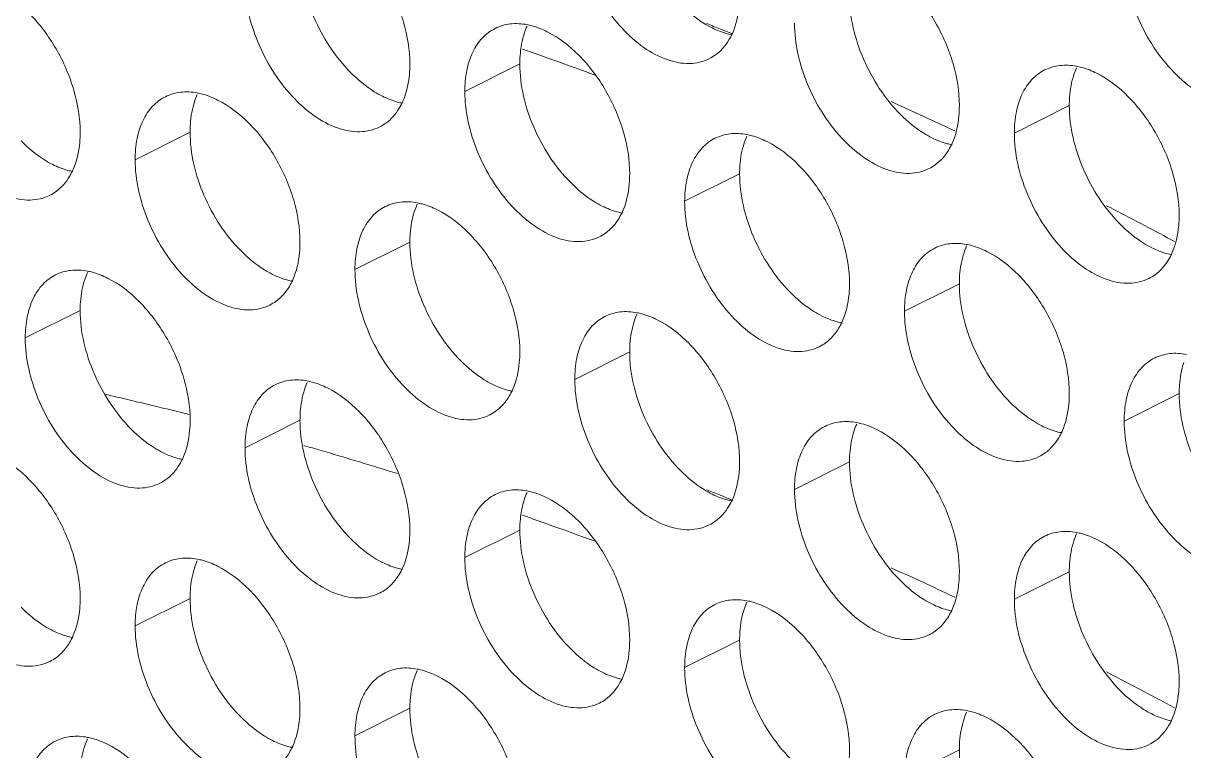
# Model space of a CAD drawing. Header units: millimetres. Extents: x 0 to 2524, y 0 to 1785.
# Drawn here: x 1859.44 to 1871.39, y 823.14 to 830.63 of the extents above; entities that cross this region are included whole.
import ezdxf

# ---------------------------------------------------------------- set-up
doc = ezdxf.new("R2010")
doc.units = ezdxf.units.MM
doc.header["$LTSCALE"] = 0.1
doc.layers.add('标注', color=251, linetype='Continuous', lineweight=9)

msp = doc.modelspace()

# ---------------------------------------------------------------- linework, layer by layer
at = {"layer": '标注'}
for p, q in [((1866.618, 830.574), (1866.672, 830.553)), ((1866.672, 830.553), (1866.731, 830.529)), ((1864.599, 830.362), (1864.577, 830.369)), ((1864.678, 830.334), (1864.599, 830.362)), ((1864.551, 830.215), (1863.985, 829.932)), ((1870.208, 829.787), (1869.642, 829.504)), ((1868.969, 829.554), (1869.03, 829.525)), ((1861.157, 829.512), (1860.591, 829.229)), ((1866.814, 829.084), (1866.248, 828.801)), ((1863.419, 828.381), (1862.854, 828.098)), ((1871.216, 828.426), (1871.239, 828.414)), ((1871.239, 828.414), (1871.291, 828.386)), ((1869.076, 827.953), (1868.511, 827.67)), ((1860.025, 827.678), (1859.46, 827.395)), ((1865.682, 827.25), (1865.117, 826.967)), ((1871.339, 826.821), (1870.773, 826.538)), ((1862.288, 826.547), (1861.722, 826.264)), ((1867.945, 826.118), (1867.379, 825.835)), ((1866.618, 825.774), (1866.672, 825.753)), ((1866.672, 825.753), (1866.731, 825.729)), ((1864.599, 825.562), (1864.577, 825.569)), ((1864.678, 825.534), (1864.599, 825.562)), ((1864.551, 825.415), (1863.985, 825.132)), ((1870.208, 824.987), (1869.642, 824.704)), ((1868.969, 824.754), (1869.03, 824.725)), ((1861.157, 824.712), (1860.591, 824.429)), ((1866.814, 824.284), (1866.248, 824.001)), ((1863.419, 823.581), (1862.854, 823.298)), ((1871.216, 823.626), (1871.239, 823.614)), ((1871.239, 823.614), (1871.291, 823.586)), ((1869.076, 823.153), (1868.511, 822.87))]:
    msp.add_line(p, q, dxfattribs=at)
for centre, radius, start, end in [((1865.295, 830.304), 0.734, 155.8796, 161.7803), ((1850.978, 791.436), 42.147, 68.2177, 68.4277), ((1850.332, 789.691), 43.1, 70.0992, 70.5572), ((1866.299, 830.675), 0.453, 296.5256, 305.9034), ((1850.171, 789.248), 43.572, 69.6619, 70.0992), ((1870.952, 829.876), 0.734, 155.8796, 161.7803), ((1861.901, 829.601), 0.734, 155.8796, 161.7803), ((1849.654, 788.347), 45.509, 64.8858, 65.7125), ((1862.905, 829.972), 0.453, 296.5256, 305.9034), ((1867.558, 829.173), 0.734, 155.8796, 161.7803), ((1868.562, 829.543), 0.453, 296.5256, 305.9034), ((1859.511, 829.269), 0.453, 296.5256, 305.9034), ((1864.164, 828.47), 0.734, 155.8796, 161.7803), ((1848.008, 785.008), 49.232, 61.8743, 62.6988), ((1865.168, 828.84), 0.453, 296.5256, 305.9034), ((1869.821, 828.041), 0.734, 155.8796, 161.7803), ((1860.77, 827.767), 0.734, 155.8796, 161.7803), ((1870.825, 828.412), 0.453, 296.5256, 305.9034), ((1861.774, 828.138), 0.453, 296.5256, 305.9034), ((1866.427, 827.339), 0.734, 155.8796, 161.7803), ((1867.431, 827.709), 0.453, 296.5256, 305.9034), ((1863.033, 826.636), 0.734, 155.8796, 161.7803), ((1851.95, 790.256), 37.495, 75.7992, 77.1627), ((1864.037, 827.006), 0.453, 296.5256, 305.9034), ((1868.689, 826.207), 0.734, 155.8796, 161.7803), ((1851.393, 788.17), 39.654, 73.727, 73.9941), ((1851.179, 787.444), 40.411, 72.5573, 73.7232), ((1869.693, 826.578), 0.453, 296.5256, 305.9034), ((1860.642, 826.303), 0.453, 296.5256, 305.9034), ((1850.978, 786.636), 42.147, 68.2177, 68.4277), ((1865.295, 825.504), 0.734, 155.8796, 161.7803), ((1850.332, 784.891), 43.1, 70.0992, 70.5572), ((1866.299, 825.875), 0.453, 296.5256, 305.9034), ((1850.171, 784.448), 43.572, 69.6619, 70.0992), ((1870.952, 825.076), 0.734, 155.8796, 161.7803), ((1861.901, 824.801), 0.734, 155.8796, 161.7803), ((1849.654, 783.547), 45.509, 64.8858, 65.7125), ((1862.905, 825.172), 0.453, 296.5256, 305.9034), ((1867.558, 824.373), 0.734, 155.8796, 161.7803), ((1868.562, 824.743), 0.453, 296.5256, 305.9034), ((1859.511, 824.469), 0.453, 296.5256, 305.9034), ((1864.164, 823.67), 0.734, 155.8796, 161.7803), ((1848.008, 780.208), 49.232, 61.8743, 62.6988), ((1865.168, 824.04), 0.453, 296.5256, 305.9034), ((1869.821, 823.241), 0.734, 155.8796, 161.7803), ((1860.77, 822.967), 0.734, 155.8796, 161.7803), ((1870.825, 823.612), 0.453, 296.5256, 305.9034)]:
    msp.add_arc(centre, radius, start, end, dxfattribs=at)
for points, knots in [([(1862.571, 831.679), (1862.692, 831.618), (1862.922, 831.438), (1863.188, 831.08), (1863.369, 830.661), (1863.419, 830.36), (1863.419, 830.215)], [0, 0, 0, 0, 0.229676, 0.488215, 0.753207, 1, 1, 1, 1]), ([(1866.502, 830.269), (1866.439, 830.238), (1866.289, 830.204), (1866.051, 830.252), (1865.813, 830.382), (1865.505, 830.66), (1865.219, 831.123), (1865.117, 831.555), (1865.117, 831.767)], [0, 0, 0, 0, 0.090718, 0.191742, 0.308104, 0.439279, 0.725532, 1, 1, 1, 1]), ([(1871.863, 830.399), (1871.701, 830.562), (1871.45, 830.949), (1871.339, 831.4), (1871.339, 831.621)], [0, 0, 0, 0, 0.508684, 1, 1, 1, 1]), ([(1862.812, 830.125), (1862.65, 830.287), (1862.399, 830.675), (1862.288, 831.125), (1862.288, 831.347)], [0, 0, 0, 0, 0.508684, 1, 1, 1, 1]), ([(1872.159, 829.841), (1872.096, 829.81), (1871.946, 829.776), (1871.708, 829.823), (1871.47, 829.954), (1871.162, 830.232), (1870.876, 830.694), (1870.773, 831.127), (1870.773, 831.338)], [0, 0, 0, 0, 0.090718, 0.191742, 0.308104, 0.439279, 0.725532, 1, 1, 1, 1]), ([(1868.228, 831.25), (1868.348, 831.19), (1868.579, 831.01), (1868.845, 830.652), (1869.026, 830.233), (1869.076, 829.932), (1869.076, 829.787)], [0, 0, 0, 0, 0.229676, 0.488215, 0.753207, 1, 1, 1, 1]), ([(1859.177, 830.976), (1859.298, 830.915), (1859.528, 830.735), (1859.794, 830.377), (1859.975, 829.958), (1860.025, 829.657), (1860.025, 829.512)], [0, 0, 0, 0, 0.229676, 0.488215, 0.753207, 1, 1, 1, 1]), ([(1863.108, 829.566), (1863.045, 829.535), (1862.895, 829.501), (1862.657, 829.549), (1862.419, 829.679), (1862.111, 829.957), (1861.825, 830.42), (1861.722, 830.852), (1861.722, 831.064)], [0, 0, 0, 0, 0.090718, 0.191742, 0.308104, 0.439279, 0.725532, 1, 1, 1, 1]), ([(1866.814, 830.918), (1866.814, 830.883), (1866.808, 830.75), (1866.779, 830.618), (1866.739, 830.529)], [0, 0, 0, 0, 0.268874, 1, 1, 1, 1]), ([(1868.469, 829.696), (1868.307, 829.859), (1868.056, 830.246), (1867.945, 830.697), (1867.945, 830.918)], [0, 0, 0, 0, 0.508684, 1, 1, 1, 1]), ([(1866.531, 830.586), (1866.502, 830.6), (1866.384, 830.667), (1866.279, 830.754), (1866.206, 830.828)], [0, 0, 0, 0, 0.235002, 1, 1, 1, 1]), ([(1864.297, 830.581), (1864.345, 830.606), (1864.455, 830.637), (1864.569, 830.63), (1864.626, 830.62)], [0, 0, 0, 0, 0.482538, 1, 1, 1, 1]), ([(1864.626, 830.62), (1864.643, 830.616), (1864.715, 830.6), (1864.784, 830.572), (1864.834, 830.547)], [0, 0, 0, 0, 0.238696, 1, 1, 1, 1]), ([(1868.764, 829.138), (1868.702, 829.107), (1868.552, 829.073), (1868.314, 829.12), (1868.076, 829.251), (1867.768, 829.529), (1867.482, 829.991), (1867.379, 830.424), (1867.379, 830.635)], [0, 0, 0, 0, 0.090718, 0.191742, 0.308104, 0.439279, 0.725532, 1, 1, 1, 1]), ([(1863.985, 829.932), (1863.985, 830.005), (1863.997, 830.144), (1864.056, 830.334), (1864.156, 830.487), (1864.248, 830.557), (1864.297, 830.581)], [0, 0, 0, 0, 0.289235, 0.54966, 0.782932, 1, 1, 1, 1]), ([(1864.551, 830.215), (1864.551, 830.244), (1864.555, 830.351), (1864.573, 830.459), (1864.598, 830.534)], [0, 0, 0, 0, 0.264225, 1, 1, 1, 1]), ([(1864.834, 830.547), (1864.954, 830.487), (1865.185, 830.307), (1865.451, 829.949), (1865.632, 829.53), (1865.682, 829.229), (1865.682, 829.084)], [0, 0, 0, 0, 0.229676, 0.488215, 0.753207, 1, 1, 1, 1]), ([(1866.738, 830.514), (1866.721, 830.517), (1866.65, 830.534), (1866.581, 830.561), (1866.531, 830.586)], [0, 0, 0, 0, 0.238696, 1, 1, 1, 1]), ([(1866.739, 830.529), (1866.729, 830.506), (1866.685, 830.422), (1866.621, 830.348), (1866.565, 830.308)], [0, 0, 0, 0, 0.265525, 1, 1, 1, 1]), ([(1859.713, 828.863), (1859.651, 828.832), (1859.501, 828.798), (1859.263, 828.846), (1859.025, 828.977), (1858.717, 829.254), (1858.431, 829.717), (1858.328, 830.149), (1858.328, 830.361)], [0, 0, 0, 0, 0.090718, 0.191742, 0.308104, 0.439279, 0.725532, 1, 1, 1, 1]), ([(1863.137, 829.883), (1863.108, 829.897), (1862.99, 829.964), (1862.885, 830.051), (1862.812, 830.125)], [0, 0, 0, 0, 0.235002, 1, 1, 1, 1]), ([(1863.419, 830.215), (1863.419, 830.18), (1863.414, 830.047), (1863.385, 829.915), (1863.345, 829.826)], [0, 0, 0, 0, 0.268874, 1, 1, 1, 1]), ([(1865.075, 828.993), (1864.913, 829.156), (1864.662, 829.543), (1864.551, 829.994), (1864.551, 830.215)], [0, 0, 0, 0, 0.508684, 1, 1, 1, 1]), ([(1869.642, 829.504), (1869.642, 829.577), (1869.654, 829.716), (1869.713, 829.906), (1869.812, 830.058), (1869.905, 830.129), (1869.954, 830.153)], [0, 0, 0, 0, 0.289235, 0.54966, 0.782932, 1, 1, 1, 1]), ([(1869.954, 830.153), (1870.002, 830.177), (1870.112, 830.209), (1870.226, 830.202), (1870.283, 830.191)], [0, 0, 0, 0, 0.482538, 1, 1, 1, 1]), ([(1870.283, 830.191), (1870.3, 830.188), (1870.372, 830.171), (1870.441, 830.144), (1870.491, 830.119)], [0, 0, 0, 0, 0.238696, 1, 1, 1, 1]), ([(1870.208, 829.787), (1870.208, 829.815), (1870.211, 829.923), (1870.23, 830.03), (1870.255, 830.105)], [0, 0, 0, 0, 0.264225, 1, 1, 1, 1]), ([(1870.491, 830.119), (1870.611, 830.059), (1870.842, 829.878), (1871.108, 829.52), (1871.289, 829.101), (1871.339, 828.8), (1871.339, 828.655)], [0, 0, 0, 0, 0.229676, 0.488215, 0.753207, 1, 1, 1, 1]), ([(1860.903, 829.878), (1860.951, 829.903), (1861.061, 829.934), (1861.175, 829.928), (1861.232, 829.917)], [0, 0, 0, 0, 0.482538, 1, 1, 1, 1]), ([(1861.232, 829.917), (1861.249, 829.913), (1861.321, 829.897), (1861.39, 829.869), (1861.44, 829.844)], [0, 0, 0, 0, 0.238696, 1, 1, 1, 1]), ([(1865.37, 828.435), (1865.308, 828.404), (1865.158, 828.37), (1864.92, 828.417), (1864.682, 828.548), (1864.374, 828.826), (1864.088, 829.288), (1863.985, 829.721), (1863.985, 829.932)], [0, 0, 0, 0, 0.090718, 0.191742, 0.308104, 0.439279, 0.725532, 1, 1, 1, 1]), ([(1860.591, 829.229), (1860.591, 829.302), (1860.603, 829.441), (1860.662, 829.631), (1860.761, 829.784), (1860.854, 829.854), (1860.903, 829.878)], [0, 0, 0, 0, 0.289235, 0.54966, 0.782932, 1, 1, 1, 1]), ([(1861.157, 829.512), (1861.157, 829.541), (1861.16, 829.648), (1861.179, 829.756), (1861.204, 829.831)], [0, 0, 0, 0, 0.264225, 1, 1, 1, 1]), ([(1861.44, 829.844), (1861.56, 829.784), (1861.791, 829.604), (1862.057, 829.246), (1862.238, 828.827), (1862.288, 828.526), (1862.288, 828.381)], [0, 0, 0, 0, 0.229676, 0.488215, 0.753207, 1, 1, 1, 1]), ([(1863.344, 829.811), (1863.327, 829.814), (1863.256, 829.831), (1863.187, 829.858), (1863.137, 829.883)], [0, 0, 0, 0, 0.238696, 1, 1, 1, 1]), ([(1863.345, 829.826), (1863.335, 829.804), (1863.291, 829.72), (1863.227, 829.645), (1863.171, 829.605)], [0, 0, 0, 0, 0.265525, 1, 1, 1, 1]), ([(1869.076, 829.787), (1869.076, 829.751), (1869.071, 829.619), (1869.041, 829.486), (1869.002, 829.398)], [0, 0, 0, 0, 0.268874, 1, 1, 1, 1]), ([(1870.732, 828.565), (1870.57, 828.728), (1870.319, 829.115), (1870.208, 829.565), (1870.208, 829.787)], [0, 0, 0, 0, 0.508684, 1, 1, 1, 1]), ([(1868.794, 829.455), (1868.765, 829.469), (1868.647, 829.535), (1868.542, 829.623), (1868.469, 829.696)], [0, 0, 0, 0, 0.235002, 1, 1, 1, 1]), ([(1859.743, 829.18), (1859.714, 829.194), (1859.596, 829.261), (1859.491, 829.348), (1859.418, 829.422)], [0, 0, 0, 0, 0.235002, 1, 1, 1, 1]), ([(1860.025, 829.512), (1860.025, 829.477), (1860.02, 829.344), (1859.99, 829.212), (1859.951, 829.123)], [0, 0, 0, 0, 0.268874, 1, 1, 1, 1]), ([(1861.681, 828.29), (1861.519, 828.453), (1861.268, 828.84), (1861.157, 829.291), (1861.157, 829.512)], [0, 0, 0, 0, 0.508684, 1, 1, 1, 1]), ([(1866.248, 828.801), (1866.248, 828.874), (1866.26, 829.013), (1866.319, 829.203), (1866.418, 829.355), (1866.511, 829.426), (1866.56, 829.45)], [0, 0, 0, 0, 0.289235, 0.54966, 0.782932, 1, 1, 1, 1]), ([(1866.56, 829.45), (1866.608, 829.474), (1866.718, 829.506), (1866.832, 829.499), (1866.889, 829.488)], [0, 0, 0, 0, 0.482538, 1, 1, 1, 1]), ([(1866.889, 829.488), (1866.906, 829.485), (1866.978, 829.468), (1867.046, 829.441), (1867.096, 829.416)], [0, 0, 0, 0, 0.238696, 1, 1, 1, 1]), ([(1867.096, 829.416), (1867.217, 829.356), (1867.448, 829.175), (1867.714, 828.817), (1867.895, 828.399), (1867.945, 828.097), (1867.945, 827.953)], [0, 0, 0, 0, 0.229676, 0.488215, 0.753207, 1, 1, 1, 1]), ([(1869.001, 829.383), (1868.984, 829.386), (1868.912, 829.402), (1868.844, 829.43), (1868.794, 829.455)], [0, 0, 0, 0, 0.238696, 1, 1, 1, 1]), ([(1871.027, 828.006), (1870.965, 827.975), (1870.815, 827.941), (1870.577, 827.989), (1870.338, 828.12), (1870.031, 828.397), (1869.745, 828.86), (1869.642, 829.292), (1869.642, 829.504)], [0, 0, 0, 0, 0.090718, 0.191742, 0.308104, 0.439279, 0.725532, 1, 1, 1, 1]), ([(1866.814, 829.084), (1866.814, 829.112), (1866.817, 829.22), (1866.836, 829.327), (1866.861, 829.402)], [0, 0, 0, 0, 0.264225, 1, 1, 1, 1]), ([(1869.002, 829.398), (1868.991, 829.375), (1868.948, 829.291), (1868.884, 829.217), (1868.828, 829.176)], [0, 0, 0, 0, 0.265525, 1, 1, 1, 1]), ([(1859.95, 829.108), (1859.933, 829.111), (1859.861, 829.128), (1859.793, 829.155), (1859.743, 829.18)], [0, 0, 0, 0, 0.238696, 1, 1, 1, 1]), ([(1861.976, 827.732), (1861.914, 827.701), (1861.764, 827.667), (1861.526, 827.715), (1861.287, 827.845), (1860.98, 828.123), (1860.694, 828.585), (1860.591, 829.018), (1860.591, 829.229)], [0, 0, 0, 0, 0.090718, 0.191742, 0.308104, 0.439279, 0.725532, 1, 1, 1, 1]), ([(1859.951, 829.123), (1859.94, 829.101), (1859.897, 829.017), (1859.833, 828.942), (1859.777, 828.902)], [0, 0, 0, 0, 0.265525, 1, 1, 1, 1]), ([(1865.682, 829.084), (1865.682, 829.048), (1865.677, 828.916), (1865.647, 828.783), (1865.608, 828.695)], [0, 0, 0, 0, 0.268874, 1, 1, 1, 1]), ([(1867.337, 827.862), (1867.176, 828.025), (1866.925, 828.412), (1866.814, 828.862), (1866.814, 829.084)], [0, 0, 0, 0, 0.508684, 1, 1, 1, 1]), ([(1865.399, 828.752), (1865.371, 828.766), (1865.253, 828.832), (1865.148, 828.92), (1865.075, 828.993)], [0, 0, 0, 0, 0.235002, 1, 1, 1, 1]), ([(1862.854, 828.098), (1862.854, 828.171), (1862.866, 828.31), (1862.925, 828.5), (1863.024, 828.652), (1863.117, 828.723), (1863.166, 828.747)], [0, 0, 0, 0, 0.289235, 0.54966, 0.782932, 1, 1, 1, 1]), ([(1863.166, 828.747), (1863.214, 828.771), (1863.324, 828.803), (1863.438, 828.796), (1863.495, 828.785)], [0, 0, 0, 0, 0.482538, 1, 1, 1, 1]), ([(1863.419, 828.381), (1863.419, 828.409), (1863.423, 828.517), (1863.442, 828.624), (1863.467, 828.699)], [0, 0, 0, 0, 0.264225, 1, 1, 1, 1]), ([(1863.495, 828.785), (1863.512, 828.782), (1863.583, 828.765), (1863.652, 828.738), (1863.702, 828.713)], [0, 0, 0, 0, 0.238696, 1, 1, 1, 1]), ([(1863.702, 828.713), (1863.823, 828.653), (1864.054, 828.472), (1864.32, 828.114), (1864.501, 827.696), (1864.551, 827.395), (1864.551, 827.25)], [0, 0, 0, 0, 0.229676, 0.488215, 0.753207, 1, 1, 1, 1]), ([(1865.607, 828.68), (1865.59, 828.683), (1865.518, 828.7), (1865.449, 828.727), (1865.399, 828.752)], [0, 0, 0, 0, 0.238696, 1, 1, 1, 1]), ([(1865.608, 828.695), (1865.597, 828.672), (1865.554, 828.588), (1865.49, 828.514), (1865.434, 828.473)], [0, 0, 0, 0, 0.265525, 1, 1, 1, 1]), ([(1867.633, 827.304), (1867.57, 827.272), (1867.421, 827.238), (1867.183, 827.286), (1866.944, 827.417), (1866.637, 827.694), (1866.351, 828.157), (1866.248, 828.589), (1866.248, 828.801)], [0, 0, 0, 0, 0.090718, 0.191742, 0.308104, 0.439279, 0.725532, 1, 1, 1, 1]), ([(1871.339, 828.655), (1871.339, 828.62), (1871.333, 828.488), (1871.304, 828.355), (1871.264, 828.267)], [0, 0, 0, 0, 0.268874, 1, 1, 1, 1]), ([(1871.056, 828.323), (1871.028, 828.338), (1870.91, 828.404), (1870.804, 828.491), (1870.732, 828.565)], [0, 0, 0, 0, 0.235002, 1, 1, 1, 1]), ([(1862.288, 828.381), (1862.288, 828.345), (1862.282, 828.213), (1862.253, 828.08), (1862.214, 827.992)], [0, 0, 0, 0, 0.268874, 1, 1, 1, 1]), ([(1863.943, 827.159), (1863.782, 827.322), (1863.531, 827.709), (1863.419, 828.159), (1863.419, 828.381)], [0, 0, 0, 0, 0.508684, 1, 1, 1, 1]), ([(1868.823, 828.319), (1868.871, 828.343), (1868.981, 828.375), (1869.095, 828.368), (1869.151, 828.357)], [0, 0, 0, 0, 0.482538, 1, 1, 1, 1]), ([(1869.151, 828.357), (1869.169, 828.354), (1869.24, 828.337), (1869.309, 828.31), (1869.359, 828.285)], [0, 0, 0, 0, 0.238696, 1, 1, 1, 1]), ([(1862.005, 828.049), (1861.977, 828.063), (1861.859, 828.13), (1861.753, 828.217), (1861.681, 828.29)], [0, 0, 0, 0, 0.235002, 1, 1, 1, 1]), ([(1868.511, 827.67), (1868.511, 827.743), (1868.523, 827.881), (1868.582, 828.072), (1868.681, 828.224), (1868.774, 828.294), (1868.823, 828.319)], [0, 0, 0, 0, 0.289235, 0.54966, 0.782932, 1, 1, 1, 1]), ([(1869.076, 827.953), (1869.076, 827.981), (1869.08, 828.088), (1869.099, 828.196), (1869.124, 828.271)], [0, 0, 0, 0, 0.264225, 1, 1, 1, 1]), ([(1869.359, 828.285), (1869.48, 828.224), (1869.71, 828.044), (1869.977, 827.686), (1870.158, 827.267), (1870.208, 826.966), (1870.208, 826.821)], [0, 0, 0, 0, 0.229676, 0.488215, 0.753207, 1, 1, 1, 1]), ([(1871.264, 828.251), (1871.247, 828.254), (1871.175, 828.271), (1871.106, 828.298), (1871.056, 828.323)], [0, 0, 0, 0, 0.238696, 1, 1, 1, 1]), ([(1871.264, 828.267), (1871.254, 828.244), (1871.211, 828.16), (1871.147, 828.086), (1871.091, 828.045)], [0, 0, 0, 0, 0.265525, 1, 1, 1, 1]), ([(1859.772, 828.044), (1859.82, 828.068), (1859.93, 828.1), (1860.044, 828.093), (1860.101, 828.082)], [0, 0, 0, 0, 0.482538, 1, 1, 1, 1]), ([(1864.239, 826.601), (1864.176, 826.569), (1864.026, 826.535), (1863.789, 826.583), (1863.55, 826.714), (1863.242, 826.991), (1862.956, 827.454), (1862.854, 827.886), (1862.854, 828.098)], [0, 0, 0, 0, 0.090718, 0.191742, 0.308104, 0.439279, 0.725532, 1, 1, 1, 1]), ([(1859.46, 827.395), (1859.46, 827.468), (1859.472, 827.607), (1859.531, 827.797), (1859.63, 827.949), (1859.723, 828.02), (1859.772, 828.044)], [0, 0, 0, 0, 0.289235, 0.54966, 0.782932, 1, 1, 1, 1]), ([(1860.025, 827.678), (1860.025, 827.706), (1860.029, 827.814), (1860.048, 827.921), (1860.073, 827.996)], [0, 0, 0, 0, 0.264225, 1, 1, 1, 1]), ([(1860.101, 828.082), (1860.118, 828.079), (1860.189, 828.062), (1860.258, 828.035), (1860.308, 828.01)], [0, 0, 0, 0, 0.238696, 1, 1, 1, 1]), ([(1860.308, 828.01), (1860.429, 827.95), (1860.659, 827.769), (1860.926, 827.411), (1861.107, 826.993), (1861.157, 826.692), (1861.157, 826.547)], [0, 0, 0, 0, 0.229676, 0.488215, 0.753207, 1, 1, 1, 1]), ([(1862.213, 827.977), (1862.196, 827.98), (1862.124, 827.997), (1862.055, 828.024), (1862.005, 828.049)], [0, 0, 0, 0, 0.238696, 1, 1, 1, 1]), ([(1862.214, 827.992), (1862.203, 827.969), (1862.16, 827.885), (1862.096, 827.811), (1862.04, 827.77)], [0, 0, 0, 0, 0.265525, 1, 1, 1, 1]), ([(1867.662, 827.62), (1867.634, 827.635), (1867.516, 827.701), (1867.41, 827.788), (1867.337, 827.862)], [0, 0, 0, 0, 0.235002, 1, 1, 1, 1]), ([(1867.945, 827.953), (1867.945, 827.917), (1867.939, 827.785), (1867.91, 827.652), (1867.87, 827.564)], [0, 0, 0, 0, 0.268874, 1, 1, 1, 1]), ([(1869.6, 826.73), (1869.439, 826.893), (1869.188, 827.28), (1869.076, 827.731), (1869.076, 827.953)], [0, 0, 0, 0, 0.508684, 1, 1, 1, 1]), ([(1860.549, 826.456), (1860.388, 826.619), (1860.137, 827.006), (1860.025, 827.456), (1860.025, 827.678)], [0, 0, 0, 0, 0.508684, 1, 1, 1, 1]), ([(1865.117, 826.967), (1865.117, 827.04), (1865.129, 827.179), (1865.188, 827.369), (1865.287, 827.521), (1865.38, 827.591), (1865.428, 827.616)], [0, 0, 0, 0, 0.289235, 0.54966, 0.782932, 1, 1, 1, 1]), ([(1865.428, 827.616), (1865.477, 827.64), (1865.587, 827.672), (1865.701, 827.665), (1865.757, 827.654)], [0, 0, 0, 0, 0.482538, 1, 1, 1, 1]), ([(1865.757, 827.654), (1865.775, 827.651), (1865.846, 827.634), (1865.915, 827.607), (1865.965, 827.582)], [0, 0, 0, 0, 0.238696, 1, 1, 1, 1]), ([(1867.87, 827.548), (1867.853, 827.552), (1867.781, 827.568), (1867.712, 827.595), (1867.662, 827.62)], [0, 0, 0, 0, 0.238696, 1, 1, 1, 1]), ([(1869.896, 826.172), (1869.833, 826.141), (1869.683, 826.107), (1869.445, 826.155), (1869.207, 826.285), (1868.899, 826.563), (1868.613, 827.026), (1868.511, 827.458), (1868.511, 827.67)], [0, 0, 0, 0, 0.090718, 0.191742, 0.308104, 0.439279, 0.725532, 1, 1, 1, 1]), ([(1865.682, 827.25), (1865.682, 827.278), (1865.686, 827.385), (1865.705, 827.493), (1865.73, 827.568)], [0, 0, 0, 0, 0.264225, 1, 1, 1, 1]), ([(1865.965, 827.582), (1866.086, 827.521), (1866.316, 827.341), (1866.582, 826.983), (1866.764, 826.564), (1866.814, 826.263), (1866.814, 826.118)], [0, 0, 0, 0, 0.229676, 0.488215, 0.753207, 1, 1, 1, 1]), ([(1867.87, 827.564), (1867.86, 827.541), (1867.817, 827.457), (1867.753, 827.383), (1867.696, 827.342)], [0, 0, 0, 0, 0.265525, 1, 1, 1, 1]), ([(1860.845, 825.898), (1860.782, 825.866), (1860.632, 825.832), (1860.395, 825.88), (1860.156, 826.011), (1859.848, 826.288), (1859.562, 826.751), (1859.46, 827.184), (1859.46, 827.395)], [0, 0, 0, 0, 0.090718, 0.191742, 0.308104, 0.439279, 0.725532, 1, 1, 1, 1]), ([(1864.268, 826.917), (1864.24, 826.932), (1864.122, 826.998), (1864.016, 827.086), (1863.943, 827.159)], [0, 0, 0, 0, 0.235002, 1, 1, 1, 1]), ([(1864.551, 827.25), (1864.551, 827.214), (1864.545, 827.082), (1864.516, 826.949), (1864.476, 826.861)], [0, 0, 0, 0, 0.268874, 1, 1, 1, 1]), ([(1866.206, 826.028), (1866.044, 826.19), (1865.793, 826.577), (1865.682, 827.028), (1865.682, 827.25)], [0, 0, 0, 0, 0.508684, 1, 1, 1, 1]), ([(1870.773, 826.538), (1870.773, 826.611), (1870.785, 826.75), (1870.844, 826.94), (1870.944, 827.092), (1871.036, 827.163), (1871.085, 827.187)], [0, 0, 0, 0, 0.289235, 0.54966, 0.782932, 1, 1, 1, 1]), ([(1871.085, 827.187), (1871.134, 827.211), (1871.244, 827.243), (1871.357, 827.236), (1871.414, 827.225)], [0, 0, 0, 0, 0.482538, 1, 1, 1, 1]), ([(1871.339, 826.821), (1871.339, 826.85), (1871.343, 826.957), (1871.362, 827.064), (1871.386, 827.14)], [0, 0, 0, 0, 0.264225, 1, 1, 1, 1]), ([(1861.722, 826.264), (1861.722, 826.337), (1861.734, 826.476), (1861.793, 826.666), (1861.893, 826.818), (1861.985, 826.888), (1862.034, 826.913)], [0, 0, 0, 0, 0.289235, 0.54966, 0.782932, 1, 1, 1, 1]), ([(1862.034, 826.913), (1862.083, 826.937), (1862.193, 826.969), (1862.306, 826.962), (1862.363, 826.951)], [0, 0, 0, 0, 0.482538, 1, 1, 1, 1]), ([(1862.363, 826.951), (1862.38, 826.948), (1862.452, 826.931), (1862.521, 826.904), (1862.571, 826.879)], [0, 0, 0, 0, 0.238696, 1, 1, 1, 1]), ([(1864.476, 826.845), (1864.459, 826.849), (1864.387, 826.865), (1864.318, 826.892), (1864.268, 826.917)], [0, 0, 0, 0, 0.238696, 1, 1, 1, 1]), ([(1866.502, 825.469), (1866.439, 825.438), (1866.289, 825.404), (1866.051, 825.452), (1865.813, 825.582), (1865.505, 825.86), (1865.219, 826.323), (1865.117, 826.755), (1865.117, 826.967)], [0, 0, 0, 0, 0.090718, 0.191742, 0.308104, 0.439279, 0.725532, 1, 1, 1, 1]), ([(1862.288, 826.547), (1862.288, 826.575), (1862.292, 826.683), (1862.311, 826.79), (1862.335, 826.865)], [0, 0, 0, 0, 0.264225, 1, 1, 1, 1]), ([(1862.571, 826.879), (1862.692, 826.818), (1862.922, 826.638), (1863.188, 826.28), (1863.369, 825.861), (1863.419, 825.56), (1863.419, 825.415)], [0, 0, 0, 0, 0.229676, 0.488215, 0.753207, 1, 1, 1, 1]), ([(1864.476, 826.861), (1864.466, 826.838), (1864.423, 826.754), (1864.359, 826.68), (1864.302, 826.639)], [0, 0, 0, 0, 0.265525, 1, 1, 1, 1]), ([(1870.208, 826.821), (1870.208, 826.786), (1870.202, 826.653), (1870.173, 826.521), (1870.133, 826.432)], [0, 0, 0, 0, 0.268874, 1, 1, 1, 1]), ([(1871.863, 825.599), (1871.701, 825.762), (1871.45, 826.149), (1871.339, 826.6), (1871.339, 826.821)], [0, 0, 0, 0, 0.508684, 1, 1, 1, 1]), ([(1869.925, 826.489), (1869.896, 826.503), (1869.779, 826.57), (1869.673, 826.657), (1869.6, 826.73)], [0, 0, 0, 0, 0.235002, 1, 1, 1, 1]), ([(1861.157, 826.547), (1861.157, 826.511), (1861.151, 826.379), (1861.122, 826.246), (1861.082, 826.158)], [0, 0, 0, 0, 0.268874, 1, 1, 1, 1]), ([(1862.812, 825.325), (1862.65, 825.487), (1862.399, 825.875), (1862.288, 826.325), (1862.288, 826.547)], [0, 0, 0, 0, 0.508684, 1, 1, 1, 1]), ([(1860.874, 826.215), (1860.845, 826.229), (1860.728, 826.295), (1860.622, 826.383), (1860.549, 826.456)], [0, 0, 0, 0, 0.235002, 1, 1, 1, 1]), ([(1867.379, 825.835), (1867.379, 825.908), (1867.391, 826.047), (1867.45, 826.237), (1867.55, 826.39), (1867.642, 826.46), (1867.691, 826.484)], [0, 0, 0, 0, 0.289235, 0.54966, 0.782932, 1, 1, 1, 1]), ([(1867.691, 826.484), (1867.74, 826.508), (1867.85, 826.54), (1867.963, 826.533), (1868.02, 826.523)], [0, 0, 0, 0, 0.482538, 1, 1, 1, 1]), ([(1867.945, 826.118), (1867.945, 826.147), (1867.949, 826.254), (1867.967, 826.361), (1867.992, 826.437)], [0, 0, 0, 0, 0.264225, 1, 1, 1, 1]), ([(1868.02, 826.523), (1868.037, 826.519), (1868.109, 826.503), (1868.178, 826.475), (1868.228, 826.45)], [0, 0, 0, 0, 0.238696, 1, 1, 1, 1]), ([(1868.228, 826.45), (1868.348, 826.39), (1868.579, 826.21), (1868.845, 825.852), (1869.026, 825.433), (1869.076, 825.132), (1869.076, 824.987)], [0, 0, 0, 0, 0.229676, 0.488215, 0.753207, 1, 1, 1, 1]), ([(1870.133, 826.417), (1870.115, 826.42), (1870.044, 826.437), (1869.975, 826.464), (1869.925, 826.489)], [0, 0, 0, 0, 0.238696, 1, 1, 1, 1]), ([(1870.133, 826.432), (1870.123, 826.409), (1870.08, 826.325), (1870.015, 826.251), (1869.959, 826.211)], [0, 0, 0, 0, 0.265525, 1, 1, 1, 1]), ([(1872.159, 825.041), (1872.096, 825.01), (1871.946, 824.976), (1871.708, 825.023), (1871.47, 825.154), (1871.162, 825.432), (1870.876, 825.894), (1870.773, 826.327), (1870.773, 826.538)], [0, 0, 0, 0, 0.090718, 0.191742, 0.308104, 0.439279, 0.725532, 1, 1, 1, 1]), ([(1861.082, 826.142), (1861.064, 826.146), (1860.993, 826.162), (1860.924, 826.19), (1860.874, 826.215)], [0, 0, 0, 0, 0.238696, 1, 1, 1, 1]), ([(1863.108, 824.766), (1863.045, 824.735), (1862.895, 824.701), (1862.657, 824.749), (1862.419, 824.879), (1862.111, 825.157), (1861.825, 825.62), (1861.722, 826.052), (1861.722, 826.264)], [0, 0, 0, 0, 0.090718, 0.191742, 0.308104, 0.439279, 0.725532, 1, 1, 1, 1]), ([(1859.177, 826.176), (1859.298, 826.115), (1859.528, 825.935), (1859.794, 825.577), (1859.975, 825.158), (1860.025, 824.857), (1860.025, 824.712)], [0, 0, 0, 0, 0.229676, 0.488215, 0.753207, 1, 1, 1, 1]), ([(1861.082, 826.158), (1861.072, 826.135), (1861.029, 826.051), (1860.964, 825.977), (1860.908, 825.936)], [0, 0, 0, 0, 0.265525, 1, 1, 1, 1]), ([(1866.814, 826.118), (1866.814, 826.083), (1866.808, 825.95), (1866.779, 825.818), (1866.739, 825.729)], [0, 0, 0, 0, 0.268874, 1, 1, 1, 1]), ([(1868.469, 824.896), (1868.307, 825.059), (1868.056, 825.446), (1867.945, 825.897), (1867.945, 826.118)], [0, 0, 0, 0, 0.508684, 1, 1, 1, 1]), ([(1866.531, 825.786), (1866.502, 825.8), (1866.384, 825.867), (1866.279, 825.954), (1866.206, 826.028)], [0, 0, 0, 0, 0.235002, 1, 1, 1, 1]), ([(1864.297, 825.781), (1864.345, 825.806), (1864.455, 825.837), (1864.569, 825.83), (1864.626, 825.82)], [0, 0, 0, 0, 0.482538, 1, 1, 1, 1]), ([(1868.764, 824.338), (1868.702, 824.307), (1868.552, 824.273), (1868.314, 824.32), (1868.076, 824.451), (1867.768, 824.729), (1867.482, 825.191), (1867.379, 825.624), (1867.379, 825.835)], [0, 0, 0, 0, 0.090718, 0.191742, 0.308104, 0.439279, 0.725532, 1, 1, 1, 1]), ([(1863.985, 825.132), (1863.985, 825.205), (1863.997, 825.344), (1864.056, 825.534), (1864.156, 825.687), (1864.248, 825.757), (1864.297, 825.781)], [0, 0, 0, 0, 0.289235, 0.54966, 0.782932, 1, 1, 1, 1]), ([(1864.551, 825.415), (1864.551, 825.444), (1864.555, 825.551), (1864.573, 825.659), (1864.598, 825.734)], [0, 0, 0, 0, 0.264225, 1, 1, 1, 1]), ([(1864.626, 825.82), (1864.643, 825.816), (1864.715, 825.8), (1864.784, 825.772), (1864.834, 825.747)], [0, 0, 0, 0, 0.238696, 1, 1, 1, 1]), ([(1864.834, 825.747), (1864.954, 825.687), (1865.185, 825.507), (1865.451, 825.149), (1865.632, 824.73), (1865.682, 824.429), (1865.682, 824.284)], [0, 0, 0, 0, 0.229676, 0.488215, 0.753207, 1, 1, 1, 1]), ([(1866.738, 825.714), (1866.721, 825.717), (1866.65, 825.734), (1866.581, 825.761), (1866.531, 825.786)], [0, 0, 0, 0, 0.238696, 1, 1, 1, 1]), ([(1866.739, 825.729), (1866.729, 825.706), (1866.685, 825.622), (1866.621, 825.548), (1866.565, 825.508)], [0, 0, 0, 0, 0.265525, 1, 1, 1, 1]), ([(1859.713, 824.063), (1859.651, 824.032), (1859.501, 823.998), (1859.263, 824.046), (1859.025, 824.177), (1858.717, 824.454), (1858.431, 824.917), (1858.328, 825.349), (1858.328, 825.561)], [0, 0, 0, 0, 0.090718, 0.191742, 0.308104, 0.439279, 0.725532, 1, 1, 1, 1]), ([(1863.419, 825.415), (1863.419, 825.38), (1863.414, 825.247), (1863.385, 825.115), (1863.345, 825.026)], [0, 0, 0, 0, 0.268874, 1, 1, 1, 1]), ([(1865.075, 824.193), (1864.913, 824.356), (1864.662, 824.743), (1864.551, 825.194), (1864.551, 825.415)], [0, 0, 0, 0, 0.508684, 1, 1, 1, 1]), ([(1869.642, 824.704), (1869.642, 824.777), (1869.654, 824.916), (1869.713, 825.106), (1869.812, 825.258), (1869.905, 825.329), (1869.954, 825.353)], [0, 0, 0, 0, 0.289235, 0.54966, 0.782932, 1, 1, 1, 1]), ([(1869.954, 825.353), (1870.002, 825.377), (1870.112, 825.409), (1870.226, 825.402), (1870.283, 825.391)], [0, 0, 0, 0, 0.482538, 1, 1, 1, 1]), ([(1870.283, 825.391), (1870.3, 825.388), (1870.372, 825.371), (1870.441, 825.344), (1870.491, 825.319)], [0, 0, 0, 0, 0.238696, 1, 1, 1, 1]), ([(1863.137, 825.083), (1863.108, 825.097), (1862.99, 825.164), (1862.885, 825.251), (1862.812, 825.325)], [0, 0, 0, 0, 0.235002, 1, 1, 1, 1]), ([(1870.208, 824.987), (1870.208, 825.015), (1870.211, 825.123), (1870.23, 825.23), (1870.255, 825.305)], [0, 0, 0, 0, 0.264225, 1, 1, 1, 1]), ([(1870.491, 825.319), (1870.611, 825.259), (1870.842, 825.078), (1871.108, 824.72), (1871.289, 824.301), (1871.339, 824), (1871.339, 823.855)], [0, 0, 0, 0, 0.229676, 0.488215, 0.753207, 1, 1, 1, 1]), ([(1860.903, 825.078), (1860.951, 825.103), (1861.061, 825.134), (1861.175, 825.128), (1861.232, 825.117)], [0, 0, 0, 0, 0.482538, 1, 1, 1, 1]), ([(1861.232, 825.117), (1861.249, 825.113), (1861.321, 825.097), (1861.39, 825.069), (1861.44, 825.044)], [0, 0, 0, 0, 0.238696, 1, 1, 1, 1]), ([(1865.37, 823.635), (1865.308, 823.604), (1865.158, 823.57), (1864.92, 823.617), (1864.682, 823.748), (1864.374, 824.026), (1864.088, 824.488), (1863.985, 824.921), (1863.985, 825.132)], [0, 0, 0, 0, 0.090718, 0.191742, 0.308104, 0.439279, 0.725532, 1, 1, 1, 1]), ([(1860.591, 824.429), (1860.591, 824.502), (1860.603, 824.641), (1860.662, 824.831), (1860.761, 824.984), (1860.854, 825.054), (1860.903, 825.078)], [0, 0, 0, 0, 0.289235, 0.54966, 0.782932, 1, 1, 1, 1]), ([(1861.157, 824.712), (1861.157, 824.741), (1861.16, 824.848), (1861.179, 824.956), (1861.204, 825.031)], [0, 0, 0, 0, 0.264225, 1, 1, 1, 1]), ([(1861.44, 825.044), (1861.56, 824.984), (1861.791, 824.804), (1862.057, 824.446), (1862.238, 824.027), (1862.288, 823.726), (1862.288, 823.581)], [0, 0, 0, 0, 0.229676, 0.488215, 0.753207, 1, 1, 1, 1]), ([(1863.344, 825.011), (1863.327, 825.014), (1863.256, 825.031), (1863.187, 825.058), (1863.137, 825.083)], [0, 0, 0, 0, 0.238696, 1, 1, 1, 1]), ([(1863.345, 825.026), (1863.335, 825.004), (1863.291, 824.92), (1863.227, 824.845), (1863.171, 824.805)], [0, 0, 0, 0, 0.265525, 1, 1, 1, 1]), ([(1869.076, 824.987), (1869.076, 824.951), (1869.071, 824.819), (1869.041, 824.686), (1869.002, 824.598)], [0, 0, 0, 0, 0.268874, 1, 1, 1, 1]), ([(1870.732, 823.765), (1870.57, 823.928), (1870.319, 824.315), (1870.208, 824.765), (1870.208, 824.987)], [0, 0, 0, 0, 0.508684, 1, 1, 1, 1]), ([(1868.794, 824.655), (1868.765, 824.669), (1868.647, 824.735), (1868.542, 824.823), (1868.469, 824.896)], [0, 0, 0, 0, 0.235002, 1, 1, 1, 1]), ([(1860.025, 824.712), (1860.025, 824.677), (1860.02, 824.544), (1859.99, 824.412), (1859.951, 824.323)], [0, 0, 0, 0, 0.268874, 1, 1, 1, 1]), ([(1861.681, 823.49), (1861.519, 823.653), (1861.268, 824.04), (1861.157, 824.491), (1861.157, 824.712)], [0, 0, 0, 0, 0.508684, 1, 1, 1, 1]), ([(1866.248, 824.001), (1866.248, 824.074), (1866.26, 824.213), (1866.319, 824.403), (1866.418, 824.555), (1866.511, 824.626), (1866.56, 824.65)], [0, 0, 0, 0, 0.289235, 0.54966, 0.782932, 1, 1, 1, 1]), ([(1866.56, 824.65), (1866.608, 824.674), (1866.718, 824.706), (1866.832, 824.699), (1866.889, 824.688)], [0, 0, 0, 0, 0.482538, 1, 1, 1, 1]), ([(1866.889, 824.688), (1866.906, 824.685), (1866.978, 824.668), (1867.046, 824.641), (1867.096, 824.616)], [0, 0, 0, 0, 0.238696, 1, 1, 1, 1]), ([(1869.001, 824.583), (1868.984, 824.586), (1868.912, 824.602), (1868.844, 824.63), (1868.794, 824.655)], [0, 0, 0, 0, 0.238696, 1, 1, 1, 1]), ([(1871.027, 823.206), (1870.965, 823.175), (1870.815, 823.141), (1870.577, 823.189), (1870.338, 823.32), (1870.031, 823.597), (1869.745, 824.06), (1869.642, 824.492), (1869.642, 824.704)], [0, 0, 0, 0, 0.090718, 0.191742, 0.308104, 0.439279, 0.725532, 1, 1, 1, 1]), ([(1859.743, 824.38), (1859.714, 824.394), (1859.596, 824.461), (1859.491, 824.548), (1859.418, 824.622)], [0, 0, 0, 0, 0.235002, 1, 1, 1, 1]), ([(1866.814, 824.284), (1866.814, 824.312), (1866.817, 824.42), (1866.836, 824.527), (1866.861, 824.602)], [0, 0, 0, 0, 0.264225, 1, 1, 1, 1]), ([(1867.096, 824.616), (1867.217, 824.556), (1867.448, 824.375), (1867.714, 824.017), (1867.895, 823.599), (1867.945, 823.297), (1867.945, 823.153)], [0, 0, 0, 0, 0.229676, 0.488215, 0.753207, 1, 1, 1, 1]), ([(1869.002, 824.598), (1868.991, 824.575), (1868.948, 824.491), (1868.884, 824.417), (1868.828, 824.376)], [0, 0, 0, 0, 0.265525, 1, 1, 1, 1]), ([(1861.976, 822.932), (1861.914, 822.901), (1861.764, 822.867), (1861.526, 822.915), (1861.287, 823.045), (1860.98, 823.323), (1860.694, 823.785), (1860.591, 824.218), (1860.591, 824.429)], [0, 0, 0, 0, 0.090718, 0.191742, 0.308104, 0.439279, 0.725532, 1, 1, 1, 1]), ([(1859.95, 824.308), (1859.933, 824.311), (1859.861, 824.328), (1859.793, 824.355), (1859.743, 824.38)], [0, 0, 0, 0, 0.238696, 1, 1, 1, 1]), ([(1859.951, 824.323), (1859.94, 824.301), (1859.897, 824.217), (1859.833, 824.142), (1859.777, 824.102)], [0, 0, 0, 0, 0.265525, 1, 1, 1, 1]), ([(1865.682, 824.284), (1865.682, 824.248), (1865.677, 824.116), (1865.647, 823.983), (1865.608, 823.895)], [0, 0, 0, 0, 0.268874, 1, 1, 1, 1]), ([(1867.337, 823.062), (1867.176, 823.225), (1866.925, 823.612), (1866.814, 824.062), (1866.814, 824.284)], [0, 0, 0, 0, 0.508684, 1, 1, 1, 1]), ([(1865.399, 823.952), (1865.371, 823.966), (1865.253, 824.032), (1865.148, 824.12), (1865.075, 824.193)], [0, 0, 0, 0, 0.235002, 1, 1, 1, 1]), ([(1862.854, 823.298), (1862.854, 823.371), (1862.866, 823.51), (1862.925, 823.7), (1863.024, 823.852), (1863.117, 823.923), (1863.166, 823.947)], [0, 0, 0, 0, 0.289235, 0.54966, 0.782932, 1, 1, 1, 1]), ([(1863.166, 823.947), (1863.214, 823.971), (1863.324, 824.003), (1863.438, 823.996), (1863.495, 823.985)], [0, 0, 0, 0, 0.482538, 1, 1, 1, 1]), ([(1863.495, 823.985), (1863.512, 823.982), (1863.583, 823.965), (1863.652, 823.938), (1863.702, 823.913)], [0, 0, 0, 0, 0.238696, 1, 1, 1, 1]), ([(1863.702, 823.913), (1863.823, 823.853), (1864.054, 823.672), (1864.32, 823.314), (1864.501, 822.896), (1864.551, 822.595), (1864.551, 822.45)], [0, 0, 0, 0, 0.229676, 0.488215, 0.753207, 1, 1, 1, 1]), ([(1865.607, 823.88), (1865.59, 823.883), (1865.518, 823.9), (1865.449, 823.927), (1865.399, 823.952)], [0, 0, 0, 0, 0.238696, 1, 1, 1, 1]), ([(1867.633, 822.504), (1867.57, 822.472), (1867.421, 822.438), (1867.183, 822.486), (1866.944, 822.617), (1866.637, 822.894), (1866.351, 823.357), (1866.248, 823.789), (1866.248, 824.001)], [0, 0, 0, 0, 0.090718, 0.191742, 0.308104, 0.439279, 0.725532, 1, 1, 1, 1]), ([(1863.419, 823.581), (1863.419, 823.609), (1863.423, 823.717), (1863.442, 823.824), (1863.467, 823.899)], [0, 0, 0, 0, 0.264225, 1, 1, 1, 1]), ([(1865.608, 823.895), (1865.597, 823.872), (1865.554, 823.788), (1865.49, 823.714), (1865.434, 823.673)], [0, 0, 0, 0, 0.265525, 1, 1, 1, 1]), ([(1871.339, 823.855), (1871.339, 823.82), (1871.333, 823.688), (1871.304, 823.555), (1871.264, 823.467)], [0, 0, 0, 0, 0.268874, 1, 1, 1, 1]), ([(1871.056, 823.523), (1871.028, 823.538), (1870.91, 823.604), (1870.804, 823.691), (1870.732, 823.765)], [0, 0, 0, 0, 0.235002, 1, 1, 1, 1]), ([(1862.288, 823.581), (1862.288, 823.545), (1862.282, 823.413), (1862.253, 823.28), (1862.214, 823.192)], [0, 0, 0, 0, 0.268874, 1, 1, 1, 1]), ([(1863.943, 822.359), (1863.782, 822.522), (1863.531, 822.909), (1863.419, 823.359), (1863.419, 823.581)], [0, 0, 0, 0, 0.508684, 1, 1, 1, 1]), ([(1868.823, 823.519), (1868.871, 823.543), (1868.981, 823.575), (1869.095, 823.568), (1869.151, 823.557)], [0, 0, 0, 0, 0.482538, 1, 1, 1, 1]), ([(1869.151, 823.557), (1869.169, 823.554), (1869.24, 823.537), (1869.309, 823.51), (1869.359, 823.485)], [0, 0, 0, 0, 0.238696, 1, 1, 1, 1]), ([(1862.005, 823.249), (1861.977, 823.263), (1861.859, 823.33), (1861.753, 823.417), (1861.681, 823.49)], [0, 0, 0, 0, 0.235002, 1, 1, 1, 1]), ([(1868.511, 822.87), (1868.511, 822.943), (1868.523, 823.081), (1868.582, 823.272), (1868.681, 823.424), (1868.774, 823.494), (1868.823, 823.519)], [0, 0, 0, 0, 0.289235, 0.54966, 0.782932, 1, 1, 1, 1]), ([(1869.076, 823.153), (1869.076, 823.181), (1869.08, 823.288), (1869.099, 823.396), (1869.124, 823.471)], [0, 0, 0, 0, 0.264225, 1, 1, 1, 1]), ([(1869.359, 823.485), (1869.48, 823.424), (1869.71, 823.244), (1869.977, 822.886), (1870.158, 822.467), (1870.208, 822.166), (1870.208, 822.021)], [0, 0, 0, 0, 0.229676, 0.488215, 0.753207, 1, 1, 1, 1]), ([(1871.264, 823.451), (1871.247, 823.454), (1871.175, 823.471), (1871.106, 823.498), (1871.056, 823.523)], [0, 0, 0, 0, 0.238696, 1, 1, 1, 1]), ([(1871.264, 823.467), (1871.254, 823.444), (1871.211, 823.36), (1871.147, 823.286), (1871.091, 823.245)], [0, 0, 0, 0, 0.265525, 1, 1, 1, 1]), ([(1859.46, 822.595), (1859.46, 822.668), (1859.472, 822.807), (1859.531, 822.997), (1859.63, 823.149), (1859.723, 823.22), (1859.772, 823.244)], [0, 0, 0, 0, 0.289235, 0.54966, 0.782932, 1, 1, 1, 1]), ([(1859.772, 823.244), (1859.82, 823.268), (1859.93, 823.3), (1860.044, 823.293), (1860.101, 823.282)], [0, 0, 0, 0, 0.482538, 1, 1, 1, 1]), ([(1860.025, 822.878), (1860.025, 822.906), (1860.029, 823.014), (1860.048, 823.121), (1860.073, 823.196)], [0, 0, 0, 0, 0.264225, 1, 1, 1, 1]), ([(1860.101, 823.282), (1860.118, 823.279), (1860.189, 823.262), (1860.258, 823.235), (1860.308, 823.21)], [0, 0, 0, 0, 0.238696, 1, 1, 1, 1]), ([(1860.308, 823.21), (1860.429, 823.15), (1860.659, 822.969), (1860.926, 822.611), (1861.107, 822.193), (1861.157, 821.892), (1861.157, 821.747)], [0, 0, 0, 0, 0.229676, 0.488215, 0.753207, 1, 1, 1, 1]), ([(1862.213, 823.177), (1862.196, 823.18), (1862.124, 823.197), (1862.055, 823.224), (1862.005, 823.249)], [0, 0, 0, 0, 0.238696, 1, 1, 1, 1]), ([(1864.239, 821.801), (1864.176, 821.769), (1864.026, 821.735), (1863.789, 821.783), (1863.55, 821.914), (1863.242, 822.191), (1862.956, 822.654), (1862.854, 823.086), (1862.854, 823.298)], [0, 0, 0, 0, 0.090718, 0.191742, 0.308104, 0.439279, 0.725532, 1, 1, 1, 1]), ([(1862.214, 823.192), (1862.203, 823.169), (1862.16, 823.085), (1862.096, 823.011), (1862.04, 822.97)], [0, 0, 0, 0, 0.265525, 1, 1, 1, 1]), ([(1867.945, 823.153), (1867.945, 823.117), (1867.939, 822.985), (1867.91, 822.852), (1867.87, 822.764)], [0, 0, 0, 0, 0.268874, 1, 1, 1, 1]), ([(1869.6, 821.93), (1869.439, 822.093), (1869.188, 822.48), (1869.076, 822.931), (1869.076, 823.153)], [0, 0, 0, 0, 0.508684, 1, 1, 1, 1])]:
    msp.add_open_spline(points, degree=3, knots=knots, dxfattribs=at)

doc.saveas('drawing.dxf')
